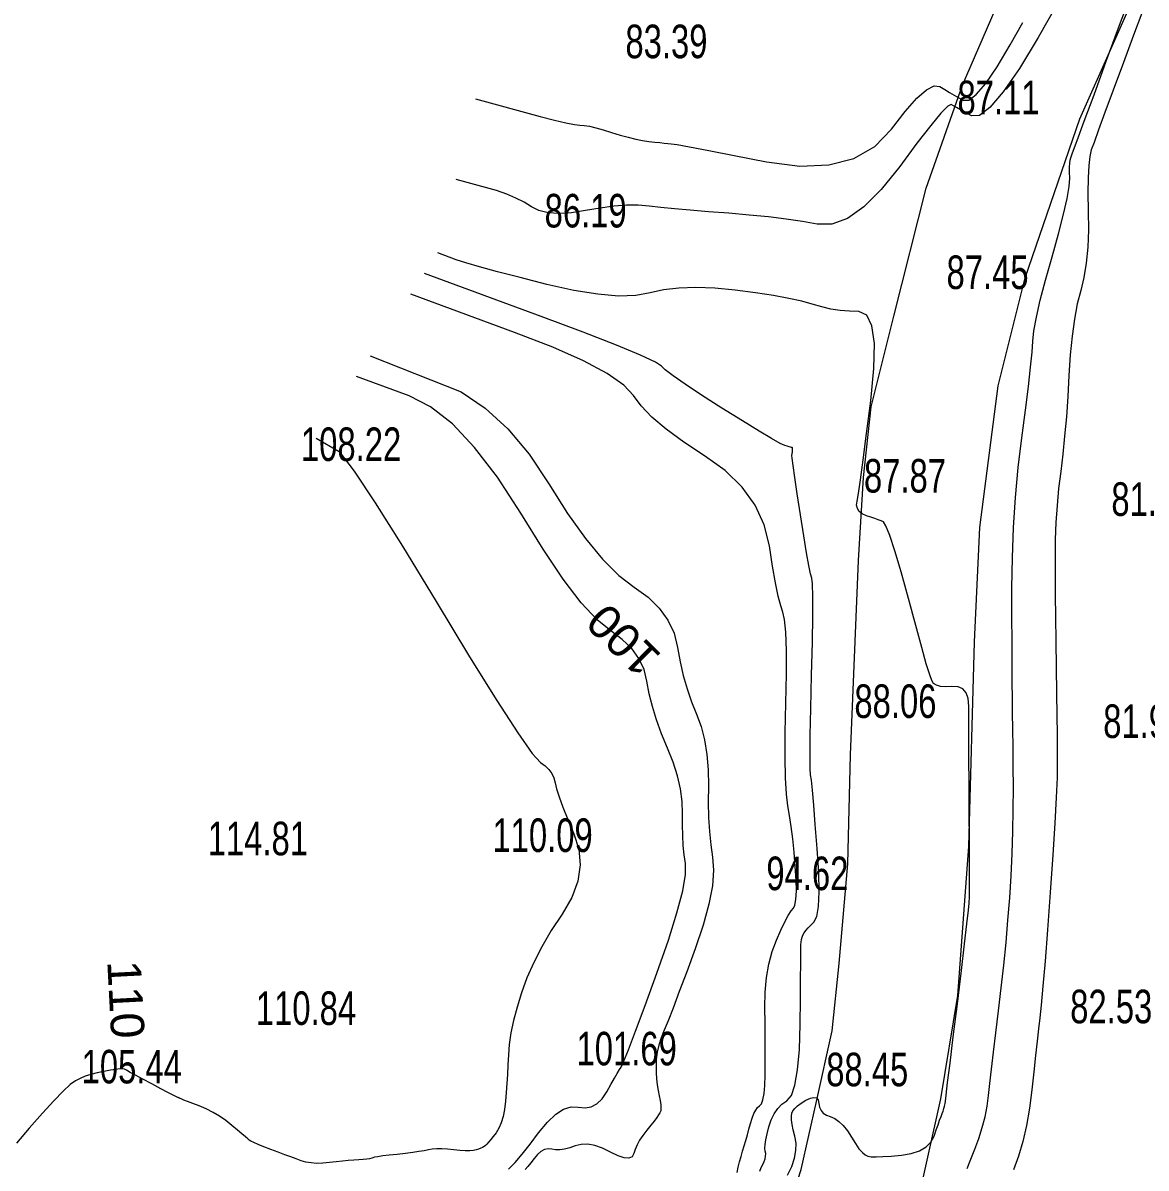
# Model space of a CAD drawing. Header units: metres. Extents: x 431006 to 434411, y 2469261 to 2473208.
# Drawn here: x 433468.8 to 433602.7, y 2471955.8 to 2472092.3 of the extents above; entities that cross this region are included whole.
import ezdxf
from ezdxf.enums import TextEntityAlignment as Align

# ---------------------------------------------------------------- set-up
doc = ezdxf.new("R2010")
doc.units = ezdxf.units.M
doc.header["$MEASUREMENT"] = 0
for name, color, linetype, lineweight in [('CAO DO', 8, 'Continuous', 18), ('duong nhua-ks', 8, 'Continuous', 18), ('MH_DongMuc', 8, 'Continuous', 18), ('MH_DongMuc_Con', 8, 'Continuous', 18)]:
    doc.layers.add(name, color=color, linetype=linetype, lineweight=lineweight)
doc.styles.get("Standard").update_dxf_attribs({"font": 'arial.ttf'})

msp = doc.modelspace()

# ---------------------------------------------------------------- linework, layer by layer
at = {"layer": 'duong nhua-ks', "color": 8, "lineweight": 0}
for points in [[(433498.96, 2471862.2), (433513.62, 2471877.63), (433525.68, 2471891.33), (433536.97, 2471905.48), (433541.88, 2471912.86), (433546.11, 2471919.72), (433551.71, 2471930.47), (433555.07, 2471937.51), (433558.76, 2471946.9), (433561.59, 2471955.64), (433563.45, 2471963.77), (433565.3, 2471972.16), (433566.14, 2471980.21), (433567.17, 2471992.07), (433567.49, 2472005.1), (433568.45, 2472028.24), (433569.02, 2472038.16), (433569.94, 2472046.57), (433572.65, 2472057.37), (433576.5, 2472072.64), (433580.84, 2472084.92), (433593.98, 2472115.2)], [(433519.47, 2471858.22), (433538.03, 2471883.43), (433551.65, 2471901.7), (433556.9, 2471909.5), (433562.65, 2471919.21), (433567.15, 2471928.28), (433571.41, 2471939.35), (433575.14, 2471950.17), (433578.26, 2471964.06), (433580.28, 2471976.38), (433581.62, 2471994.14), (433582.29, 2472018.57), (433582.91, 2472032.17), (433585.08, 2472049.07), (433588.31, 2472061.95), (433594.83, 2472080.9), (433602.54, 2472098.28)]]:
    msp.add_lwpolyline(points, dxfattribs=at)
at = {"layer": 'MH_DongMuc', "color": 8, "lineweight": 0}
for points, elevation in [([(433556.67, 2471955.46), (433556.84, 2471955.89), (433557.03, 2471956.26), (433557.19, 2471956.61), (433557.31, 2471956.93), (433557.36, 2471957.24), (433557.37, 2471957.54), (433557.32, 2471957.82), (433557.28, 2471958.15), (433557.3, 2471958.61), (433557.38, 2471959.19), (433557.53, 2471959.9), (433557.75, 2471960.73), (433558.03, 2471961.57), (433558.38, 2471962.3), (433558.81, 2471962.92), (433559.31, 2471963.43), (433559.88, 2471963.83), (433560.43, 2471964.47), (433560.86, 2471965.7), (433561.18, 2471967.52), (433561.39, 2471969.94), (433561.48, 2471972.94), (433561.52, 2471975.94), (433561.54, 2471978.36), (433561.56, 2471980.19), (433561.56, 2471981.43), (433561.56, 2471982.08), (433561.57, 2471982.43), (433561.6, 2471982.76), (433561.65, 2471983.06), (433561.73, 2471983.34), (433561.82, 2471983.59), (433561.96, 2471983.85), (433562.16, 2471984.14), (433562.42, 2471984.45), (433562.74, 2471984.79), (433563.12, 2471985.15), (433563.47, 2471985.8), (433563.68, 2471987.01), (433563.76, 2471988.76), (433563.71, 2471991.07), (433563.53, 2471993.93), (433563.29, 2471996.79), (433563.1, 2471999.1), (433562.94, 2472000.85), (433562.82, 2472002.05), (433562.73, 2472002.7), (433562.68, 2472003.47), (433562.67, 2472005.04), (433562.69, 2472007.42), (433562.76, 2472010.59), (433562.85, 2472014.56), (433562.95, 2472018.52), (433562.99, 2472021.65), (433563, 2472023.97), (433562.95, 2472025.46), (433562.86, 2472026.13), (433562.72, 2472026.64), (433562.51, 2472027.65), (433562.24, 2472029.16), (433561.91, 2472031.18), (433561.52, 2472033.7), (433561.13, 2472036.2), (433560.84, 2472038.16), (433560.63, 2472039.57), (433560.52, 2472040.45), (433560.49, 2472040.78), (433560.5, 2472040.85), (433560.52, 2472040.94), (433560.53, 2472041.05), (433560.55, 2472041.18), (433560.57, 2472041.32), (433560.58, 2472041.46), (433560.58, 2472041.57), (433560.57, 2472041.64), (433560.55, 2472041.69), (433560.52, 2472041.71), (433560.45, 2472041.71), (433560.33, 2472041.74), (433560.16, 2472041.79), (433559.93, 2472041.86), (433559.65, 2472041.95), (433559.1, 2472042.21), (433558.08, 2472042.79), (433556.58, 2472043.68), (433554.61, 2472044.89), (433552.15, 2472046.42), (433549.71, 2472047.97), (433547.78, 2472049.25), (433546.34, 2472050.25), (433545.4, 2472050.97), (433544.96, 2472051.42), (433544.24, 2472051.9), (433542.44, 2472052.74), (433539.56, 2472053.92), (433535.61, 2472055.45), (433530.58, 2472057.33), (433516.66, 2472062.46)], 90), ([(433526.71, 2471955.7), (433527.48, 2471956.5), (433528.33, 2471957.49), (433529.27, 2471958.65), (433530.29, 2471960), (433531.33, 2471961.28), (433532.33, 2471962.23), (433533.27, 2471962.84), (433534.17, 2471963.13), (433535.02, 2471963.08), (433535.82, 2471962.99), (433536.55, 2471963.12), (433537.23, 2471963.49), (433537.85, 2471964.09), (433538.41, 2471964.92), (433538.91, 2471965.79), (433539.33, 2471966.52), (433539.67, 2471967.11), (433539.94, 2471967.55), (433540.13, 2471967.85), (433540.42, 2471968.48), (433540.99, 2471969.91), (433541.85, 2471972.15), (433542.98, 2471975.2), (433544.38, 2471979.05), (433545.76, 2471982.98), (433546.79, 2471986.25), (433547.48, 2471988.87), (433547.82, 2471990.83), (433547.81, 2471992.14), (433547.66, 2471993.16), (433547.54, 2471994.26), (433547.47, 2471995.45), (433547.44, 2471996.72), (433547.46, 2471998.08), (433547.42, 2471999.51), (433547.22, 2472001.01), (433546.86, 2472002.57), (433546.34, 2472004.2), (433545.66, 2472005.89), (433544.96, 2472007.59), (433544.36, 2472009.24), (433543.87, 2472010.83), (433543.48, 2472012.37), (433543.21, 2472013.85), (433542.86, 2472015.26), (433542.25, 2472016.56), (433541.39, 2472017.76), (433540.27, 2472018.85), (433538.9, 2472019.85), (433537.27, 2472021.16), (433535.38, 2472023.22), (433533.23, 2472026.03), (433530.82, 2472029.58), (433528.15, 2472033.88), (433525.37, 2472038.18), (433522.66, 2472041.73), (433520, 2472044.53), (433517.4, 2472046.58), (433514.86, 2472047.88), (433508.58, 2472050.19)], 100)]:
    msp.add_lwpolyline(points, dxfattribs=dict(at, elevation=elevation))
at = {"layer": 'MH_DongMuc_Con', "color": 8, "lineweight": 0}
for points, elevation in [([(433592, 2472094.36), (433589.87, 2472090.6), (433587.63, 2472086.9), (433585.71, 2472084.12), (433584.12, 2472082.25), (433582.86, 2472081.3), (433581.93, 2472081.26), (433581.22, 2472081.65), (433580.62, 2472081.98), (433580.14, 2472082.25), (433579.76, 2472082.46), (433579.51, 2472082.62), (433579.1, 2472082.43), (433578.28, 2472081.59), (433577.05, 2472080.11), (433575.41, 2472077.99), (433573.36, 2472075.22), (433571.16, 2472072.47), (433569.08, 2472070.41), (433567.11, 2472069.03), (433565.26, 2472068.34), (433563.52, 2472068.33), (433561.76, 2472068.65), (433559.82, 2472068.94), (433557.71, 2472069.2), (433555.42, 2472069.43), (433552.96, 2472069.64), (433550.54, 2472069.83), (433548.38, 2472070), (433546.49, 2472070.18), (433544.85, 2472070.34), (433543.48, 2472070.49), (433542.18, 2472070.59), (433540.78, 2472070.59), (433539.26, 2472070.48), (433537.63, 2472070.27), (433535.89, 2472069.96), (433534.2, 2472069.69), (433532.71, 2472069.61), (433531.41, 2472069.7), (433530.31, 2472069.97), (433529.42, 2472070.42), (433528.56, 2472070.95), (433527.58, 2472071.45), (433526.49, 2472071.91), (433525.28, 2472072.34), (433523.94, 2472072.73), (433520.47, 2472073.68)], 86), ([(433581.39, 2471955.78), (433581.83, 2471956.87), (433582.32, 2471958.08), (433582.8, 2471959.36), (433583.21, 2471960.64), (433583.53, 2471961.91), (433583.79, 2471963.19), (433583.96, 2471964.47), (433584.12, 2471965.9), (433584.31, 2471967.62), (433584.55, 2471969.64), (433584.83, 2471971.95), (433585.15, 2471974.55), (433585.47, 2471977.3), (433585.77, 2471980.02), (433586.04, 2471982.71), (433586.27, 2471985.39), (433586.48, 2471988.04), (433586.65, 2471990.67), (433586.77, 2471993.3), (433586.86, 2471995.93), (433586.9, 2471998.55), (433586.91, 2472001.17), (433586.89, 2472003.69), (433586.87, 2472006.01), (433586.85, 2472008.15), (433586.82, 2472010.09), (433586.8, 2472011.84), (433586.78, 2472013.69), (433586.76, 2472015.93), (433586.75, 2472018.56), (433586.74, 2472021.58), (433586.74, 2472024.99), (433586.79, 2472028.58), (433586.93, 2472032.17), (433587.17, 2472035.75), (433587.5, 2472039.32), (433587.92, 2472042.88), (433588.35, 2472046.18), (433588.7, 2472048.98), (433588.96, 2472051.29), (433589.14, 2472053.09), (433589.23, 2472054.39), (433589.36, 2472055.63), (433589.66, 2472057.25), (433590.12, 2472059.27), (433590.74, 2472061.67), (433591.52, 2472064.45), (433592.3, 2472067.21), (433592.9, 2472069.52), (433593.32, 2472071.4), (433593.56, 2472072.83), (433593.63, 2472073.82), (433593.62, 2472074.53), (433593.62, 2472075.13), (433593.65, 2472075.62), (433593.69, 2472075.98), (433593.75, 2472076.24), (433593.98, 2472076.85), (433594.52, 2472078.32), (433595.36, 2472080.62), (433596.53, 2472083.77), (433598, 2472087.77), (433599.47, 2472091.75), (433600.63, 2472094.87)], 86), ([(433602.25, 2472093.5), (433601.24, 2472090.86), (433600.03, 2472087.6), (433598.82, 2472084.33), (433597.84, 2472081.65), (433597.07, 2472079.57), (433596.53, 2472078.09), (433596.21, 2472077.2), (433596.03, 2472076.43), (433595.9, 2472075.32), (433595.83, 2472073.87), (433595.81, 2472072.06), (433595.85, 2472069.91), (433595.86, 2472067.67), (433595.78, 2472065.6), (433595.59, 2472063.7), (433595.31, 2472061.98), (433594.94, 2472060.42), (433594.54, 2472058.83), (433594.2, 2472057.03), (433593.92, 2472055.01), (433593.7, 2472052.76), (433593.54, 2472050.3), (433593.4, 2472047.78), (433593.23, 2472045.38), (433593.03, 2472043.09), (433592.81, 2472040.91), (433592.56, 2472038.84), (433592.31, 2472036.82), (433592.13, 2472034.8), (433591.99, 2472032.78), (433591.91, 2472030.75), (433591.89, 2472028.71), (433591.89, 2472026.55), (433591.91, 2472024.15), (433591.93, 2472021.51), (433591.96, 2472018.63), (433592.01, 2472015.51), (433592.05, 2472012.45), (433592.09, 2472009.78), (433592.12, 2472007.5), (433592.14, 2472005.59), (433592.15, 2472004.06), (433592.12, 2472002.38), (433592.03, 2472000), (433591.86, 2471996.92), (433591.62, 2471993.14), (433591.3, 2471988.67), (433590.98, 2471984.22), (433590.69, 2471980.49), (433590.44, 2471977.5), (433590.24, 2471975.24), (433590.07, 2471973.71), (433589.92, 2471972.43), (433589.75, 2471970.94), (433589.56, 2471969.22), (433589.34, 2471967.29), (433589.11, 2471965.14), (433588.83, 2471962.95), (433588.48, 2471960.9), (433588.04, 2471959), (433587.53, 2471957.24), (433586.93, 2471955.62)], 84), ([(433522.74, 2472083.27), (433530.47, 2472081.17), (433532.19, 2472080.73), (433533.55, 2472080.42), (433534.56, 2472080.23), (433535.2, 2472080.16), (433535.72, 2472080.12), (433536.36, 2472080.01), (433537.12, 2472079.83), (433538, 2472079.59), (433539, 2472079.28), (433540.02, 2472078.97), (433540.98, 2472078.7), (433541.87, 2472078.49), (433542.69, 2472078.33), (433543.45, 2472078.21), (433544.13, 2472078.13), (433544.73, 2472078.07), (433545.26, 2472078.01), (433545.71, 2472077.97), (433546.08, 2472077.94), (433546.8, 2472077.83), (433548.3, 2472077.56), (433550.58, 2472077.13), (433553.63, 2472076.54), (433557.46, 2472075.78), (433561.43, 2472075.27), (433564.91, 2472075.4), (433567.89, 2472076.18), (433570.38, 2472077.6), (433572.38, 2472079.67), (433574.01, 2472081.78), (433575.4, 2472083.35), (433576.56, 2472084.36), (433577.48, 2472084.83), (433578.16, 2472084.74), (433578.73, 2472084.39), (433579.29, 2472084.05), (433579.84, 2472083.72), (433580.39, 2472083.41), (433580.94, 2472083.11), (433581.59, 2472083.13), (433582.49, 2472083.81), (433583.61, 2472085.13), (433584.96, 2472087.1), (433586.55, 2472089.71), (433588.06, 2472092.37)], 84), ([(433559.98, 2471954.99), (433560.47, 2471956.01), (433560.81, 2471956.99), (433560.98, 2471957.91), (433561, 2471958.79), (433560.85, 2471959.62), (433560.66, 2471960.38), (433560.52, 2471961.03), (433560.45, 2471961.57), (433560.44, 2471962.01), (433560.48, 2471962.35), (433560.61, 2471962.64), (433560.85, 2471962.93), (433561.18, 2471963.25), (433561.62, 2471963.57), (433562.17, 2471963.9), (433562.71, 2471964.16), (433563.13, 2471964.25), (433563.44, 2471964.18), (433563.64, 2471963.94), (433563.72, 2471963.53), (433563.8, 2471963.08), (433563.97, 2471962.7), (433564.24, 2471962.38), (433564.61, 2471962.13), (433565.08, 2471961.95), (433565.6, 2471961.73), (433566.11, 2471961.38), (433566.61, 2471960.89), (433567.11, 2471960.26), (433567.6, 2471959.5), (433568.07, 2471958.74), (433568.5, 2471958.13), (433568.9, 2471957.68), (433569.25, 2471957.38), (433569.57, 2471957.22), (433569.97, 2471957.17), (433570.56, 2471957.15), (433571.36, 2471957.18), (433572.35, 2471957.25), (433573.55, 2471957.36), (433574.74, 2471957.56), (433575.73, 2471957.88), (433576.51, 2471958.34), (433577.08, 2471958.92), (433577.45, 2471959.63), (433577.7, 2471960.36), (433577.93, 2471960.99), (433578.12, 2471961.52), (433578.29, 2471961.96), (433578.42, 2471962.31), (433578.54, 2471962.61), (433578.63, 2471962.9), (433578.71, 2471963.2), (433578.77, 2471963.5), (433578.81, 2471963.8), (433578.89, 2471964.5), (433579.07, 2471966.01), (433579.36, 2471968.33), (433579.74, 2471971.46), (433580.23, 2471975.4), (433580.71, 2471979.36), (433581.1, 2471982.53), (433581.38, 2471984.93), (433581.57, 2471986.55), (433581.65, 2471987.4), (433581.68, 2471988.2), (433581.69, 2471989.69), (433581.69, 2471991.86), (433581.68, 2471994.73), (433581.66, 2471998.28), (433581.64, 2472001.79), (433581.62, 2472004.53), (433581.6, 2472006.51), (433581.6, 2472007.73), (433581.59, 2472008.18), (433581.59, 2472008.34), (433581.59, 2472008.69), (433581.59, 2472009.23), (433581.59, 2472009.96), (433581.59, 2472010.88), (433581.51, 2472011.79), (433581.27, 2472012.48), (433580.87, 2472012.94), (433580.31, 2472013.19), (433579.59, 2472013.21), (433578.85, 2472013.17), (433578.24, 2472013.23), (433577.76, 2472013.37), (433577.4, 2472013.6), (433577.17, 2472013.93), (433576.93, 2472014.62), (433576.53, 2472015.94), (433575.98, 2472017.89), (433575.26, 2472020.48), (433574.39, 2472023.7), (433573.52, 2472026.89), (433572.78, 2472029.4), (433572.18, 2472031.23), (433571.72, 2472032.38), (433571.41, 2472032.84), (433571.13, 2472032.96), (433570.79, 2472033.1), (433570.38, 2472033.25), (433569.91, 2472033.41), (433569.38, 2472033.58), (433568.89, 2472033.8), (433568.53, 2472034.08), (433568.31, 2472034.43), (433568.22, 2472034.85), (433568.27, 2472035.33), (433568.43, 2472036.23), (433568.67, 2472037.87), (433569, 2472040.26), (433569.41, 2472043.4), (433569.91, 2472047.3), (433570.28, 2472051.13), (433570.33, 2472054.12), (433570.04, 2472056.24), (433569.43, 2472057.51), (433568.49, 2472057.93), (433567.38, 2472057.96), (433566.27, 2472058.06), (433565.16, 2472058.23), (433564.05, 2472058.48), (433562.93, 2472058.8), (433561.67, 2472059.15), (433560.13, 2472059.5), (433558.29, 2472059.83), (433556.16, 2472060.16), (433553.74, 2472060.47), (433551.29, 2472060.7), (433549.05, 2472060.79), (433547.02, 2472060.72), (433545.2, 2472060.5), (433543.59, 2472060.14), (433541.9, 2472059.83), (433539.82, 2472059.77), (433537.35, 2472059.98), (433534.49, 2472060.44), (433531.25, 2472061.17), (433528.07, 2472061.97), (433525.4, 2472062.66), (433523.24, 2472063.25), (433521.59, 2472063.73), (433520.46, 2472064.11), (433518.27, 2472064.92)], 88), ([(433553.95, 2471955.28), (433554.1, 2471955.92), (433554.25, 2471956.55), (433554.43, 2471957.19), (433554.61, 2471957.83), (433554.8, 2471958.47), (433555, 2471959.12), (433555.19, 2471959.79), (433555.38, 2471960.46), (433555.57, 2471961.15), (433555.76, 2471961.78), (433555.97, 2471962.31), (433556.19, 2471962.72), (433556.41, 2471963.03), (433556.65, 2471963.22), (433556.87, 2471963.48), (433557.04, 2471963.97), (433557.17, 2471964.7), (433557.25, 2471965.66), (433557.29, 2471966.86), (433557.3, 2471968.24), (433557.31, 2471969.74), (433557.31, 2471971.35), (433557.3, 2471973.09), (433557.28, 2471974.94), (433557.32, 2471976.8), (433557.48, 2471978.53), (433557.75, 2471980.14), (433558.15, 2471981.63), (433558.66, 2471983), (433559.19, 2471984.19), (433559.66, 2471985.17), (433560.06, 2471985.93), (433560.4, 2471986.47), (433560.67, 2471986.8), (433560.86, 2471987.17), (433560.98, 2471987.85), (433561.03, 2471988.85), (433561, 2471990.15), (433560.89, 2471991.78), (433560.75, 2471993.49), (433560.59, 2471995.07), (433560.41, 2471996.52), (433560.23, 2471997.83), (433560.03, 2471999.02), (433559.86, 2472000.41), (433559.75, 2472002.32), (433559.7, 2472004.77), (433559.7, 2472007.75), (433559.77, 2472011.26), (433559.84, 2472014.72), (433559.84, 2472017.52), (433559.77, 2472019.69), (433559.63, 2472021.21), (433559.42, 2472022.08), (433559.16, 2472022.84), (433558.87, 2472024.01), (433558.55, 2472025.59), (433558.2, 2472027.58), (433557.81, 2472029.99), (433557.18, 2472032.51), (433556.1, 2472034.84), (433554.55, 2472036.99), (433552.55, 2472038.96), (433550.09, 2472040.74), (433547.6, 2472042.37), (433545.51, 2472043.91), (433543.81, 2472045.34), (433542.51, 2472046.68), (433541.6, 2472047.91), (433540.47, 2472049.16), (433538.48, 2472050.53), (433535.65, 2472052.04), (433531.97, 2472053.67), (433527.43, 2472055.44), (433515.04, 2472060.01)], 92), ([(433510.2, 2472052.65), (433521.04, 2472048.35), (433523.91, 2472046.41), (433526.61, 2472043.93), (433529.15, 2472040.92), (433531.51, 2472037.39), (433533.74, 2472033.86), (433535.88, 2472030.86), (433537.91, 2472028.39), (433539.85, 2472026.46), (433541.7, 2472025.07), (433543.34, 2472023.88), (433544.68, 2472022.57), (433545.71, 2472021.13), (433546.44, 2472019.57), (433546.86, 2472017.89), (433547.16, 2472016.17), (433547.54, 2472014.52), (433547.99, 2472012.93), (433548.51, 2472011.4), (433549.1, 2472009.94), (433549.66, 2472008.45), (433550.08, 2472006.85), (433550.37, 2472005.14), (433550.52, 2472003.31), (433550.54, 2472001.37), (433550.52, 2471999.44), (433550.56, 2471997.63), (433550.66, 2471995.93), (433550.82, 2471994.36), (433551.04, 2471992.9), (433551.16, 2471991.35), (433551.01, 2471989.48), (433550.6, 2471987.29), (433549.91, 2471984.79), (433548.96, 2471981.97), (433547.95, 2471979.2), (433547.07, 2471976.85), (433546.33, 2471974.9), (433545.73, 2471973.37), (433545.26, 2471972.25), (433544.91, 2471971.35), (433544.63, 2471970.47), (433544.44, 2471969.62), (433544.32, 2471968.78), (433544.29, 2471967.98), (433544.31, 2471967.2), (433544.36, 2471966.45), (433544.44, 2471965.75), (433544.54, 2471965.08), (433544.68, 2471964.44), (433544.8, 2471963.87), (433544.87, 2471963.37), (433544.88, 2471962.97), (433544.85, 2471962.64), (433544.76, 2471962.4), (433544.6, 2471962.16), (433544.37, 2471961.83), (433544.06, 2471961.42), (433543.67, 2471960.92), (433543.2, 2471960.34), (433542.73, 2471959.72), (433542.34, 2471959.14), (433542.03, 2471958.58), (433541.79, 2471958.05), (433541.64, 2471957.55), (433541.44, 2471957.17), (433541.06, 2471956.99), (433540.51, 2471957.03), (433539.77, 2471957.27), (433538.86, 2471957.72), (433537.9, 2471958.2), (433536.99, 2471958.51), (433536.15, 2471958.65), (433535.37, 2471958.63), (433534.66, 2471958.45), (433534, 2471958.22), (433533.38, 2471958.07), (433532.82, 2471957.99), (433532.31, 2471957.99), (433531.85, 2471958.06), (433531.42, 2471958.1), (433530.99, 2471958.02), (433530.57, 2471957.8), (433530.15, 2471957.45), (433529.74, 2471956.96), (433529.35, 2471956.45), (433529, 2471956.01), (433528.67, 2471955.63)], 98), ([(433503.74, 2472042.83), (433506.48, 2472041.25), (433508.27, 2472038.89), (433510.79, 2472035.12), (433514.05, 2472029.94), (433518.06, 2472023.36), (433522.05, 2472016.76), (433525.3, 2472011.54), (433527.79, 2472007.7), (433529.52, 2472005.25), (433530.51, 2472004.18), (433531.06, 2472003.78), (433531.52, 2472003.33), (433531.86, 2472002.85), (433532.11, 2472002.32), (433532.25, 2472001.75), (433532.41, 2472001.03), (433532.72, 2472000.07), (433533.17, 2471998.86), (433533.76, 2471997.39), (433534.49, 2471995.68), (433535.08, 2471993.83), (433535.23, 2471991.95), (433534.95, 2471990.03), (433534.24, 2471988.08), (433533.09, 2471986.1), (433531.8, 2471984.13), (433530.67, 2471982.2), (433529.7, 2471980.32), (433528.89, 2471978.49), (433528.23, 2471976.7), (433527.71, 2471974.99), (433527.3, 2471973.4), (433526.99, 2471971.92), (433526.78, 2471970.55), (433526.68, 2471969.3), (433526.63, 2471968.13), (433526.57, 2471966.99), (433526.5, 2471965.88), (433526.42, 2471964.81), (433526.33, 2471963.78), (433526.21, 2471962.81), (433526.04, 2471961.95), (433525.82, 2471961.2), (433525.54, 2471960.56), (433525.21, 2471960.03), (433524.88, 2471959.58), (433524.58, 2471959.21), (433524.33, 2471958.91), (433524.12, 2471958.68), (433523.95, 2471958.52), (433523.79, 2471958.4), (433523.6, 2471958.28), (433523.38, 2471958.18), (433523.13, 2471958.07), (433522.85, 2471957.98), (433522.51, 2471957.91), (433522.08, 2471957.87), (433521.54, 2471957.87), (433520.91, 2471957.92), (433520.18, 2471958), (433519.43, 2471958.08), (433518.76, 2471958.12), (433518.15, 2471958.11), (433517.61, 2471958.07), (433517.14, 2471957.99), (433516.64, 2471957.88), (433516.02, 2471957.78), (433515.27, 2471957.67), (433514.41, 2471957.56), (433513.42, 2471957.45), (433512.47, 2471957.35), (433511.7, 2471957.26), (433511.12, 2471957.17), (433510.73, 2471957.1), (433510.53, 2471957.04), (433510.38, 2471956.98), (433510.13, 2471956.93), (433509.79, 2471956.89), (433509.35, 2471956.85), (433508.83, 2471956.81), (433508.23, 2471956.77), (433507.58, 2471956.72), (433506.88, 2471956.65), (433506.14, 2471956.57), (433505.35, 2471956.47), (433504.56, 2471956.4), (433503.83, 2471956.38), (433503.15, 2471956.43), (433502.52, 2471956.53), (433501.96, 2471956.69), (433501.38, 2471956.9), (433500.73, 2471957.14), (433500, 2471957.41), (433499.21, 2471957.71), (433498.34, 2471958.04), (433497.51, 2471958.36), (433496.84, 2471958.63), (433496.33, 2471958.85), (433495.97, 2471959.02), (433495.78, 2471959.14), (433495.6, 2471959.29), (433495.31, 2471959.54), (433494.89, 2471959.89), (433494.36, 2471960.34), (433493.71, 2471960.9), (433492.99, 2471961.48), (433492.24, 2471962), (433491.46, 2471962.46), (433490.65, 2471962.87), (433489.81, 2471963.22), (433489.04, 2471963.52), (433488.42, 2471963.76), (433487.97, 2471963.93), (433487.67, 2471964.06), (433487.53, 2471964.12), (433487.47, 2471964.15), (433487.41, 2471964.18), (433487.35, 2471964.21), (433487.3, 2471964.22), (433487.25, 2471964.24), (433487.08, 2471964.31), (433486.69, 2471964.51), (433486.08, 2471964.83), (433485.23, 2471965.28), (433484.17, 2471965.85), (433483.09, 2471966.42), (433482.22, 2471966.89), (433481.57, 2471967.23), (433481.13, 2471967.47), (433480.9, 2471967.59), (433480.7, 2471967.63), (433480.35, 2471967.63), (433479.86, 2471967.58), (433479.23, 2471967.49), (433478.45, 2471967.35), (433477.63, 2471967.18), (433476.88, 2471966.98), (433476.21, 2471966.76), (433475.6, 2471966.51), (433475.06, 2471966.23), (433474.43, 2471965.77), (433473.56, 2471964.97), (433472.46, 2471963.84), (433471.11, 2471962.38), (433469.53, 2471960.57), (433468.01, 2471958.79)], 106)]:
    msp.add_lwpolyline(points, dxfattribs=dict(at, elevation=elevation))

# ---------------------------------------------------------------- texts
at = {"layer": 'CAO DO', "color": 8, "lineweight": 0, "width": 0.7}
for s, p in [('83.39', (433540.64, 2472088.13, 83.39)), ('87.11', (433580.25, 2472081.45, 87.11)), ('86.19', (433531, 2472067.95, 86.19)), ('87.45', (433578.94, 2472060.61, 87.45)), ('108.22', (433501.94, 2472040.11, 108.22)), ('87.87', (433569.09, 2472036.35, 87.87)), ('81.39', (433598.6, 2472033.57, 81.39)), ('88.06', (433567.95, 2472009.48, 88.06)), ('81.91', (433597.63, 2472007.09, 81.91)), ('110.09', (433524.78, 2471993.5, 110.09)), ('114.81', (433490.82, 2471993.11, 114.81)), ('94.62', (433557.45, 2471988.95, 94.62)), ('110.84', (433496.56, 2471972.88, 110.84)), ('82.53', (433593.69, 2471973.08, 82.53)), ('101.69', (433534.81, 2471968.06, 101.69)), ('105.44', (433475.78, 2471965.91, 105.44)), ('88.45', (433564.59, 2471965.57, 88.45))]:
    msp.add_text(s, height=4, dxfattribs=at).set_placement(p)
at = {"layer": 'MH_DongMuc', "color": 8, "lineweight": 0}
for s, rotation, p in [('100', 135.5321, (433540.39, 2472018.74, 100)), ('110', 273.0038, (433481.08, 2471975.92, 110))]:
    msp.add_text(s, height=4, rotation=rotation, dxfattribs=at).set_placement(p, align=Align.MIDDLE)

doc.saveas('drawing.dxf')
